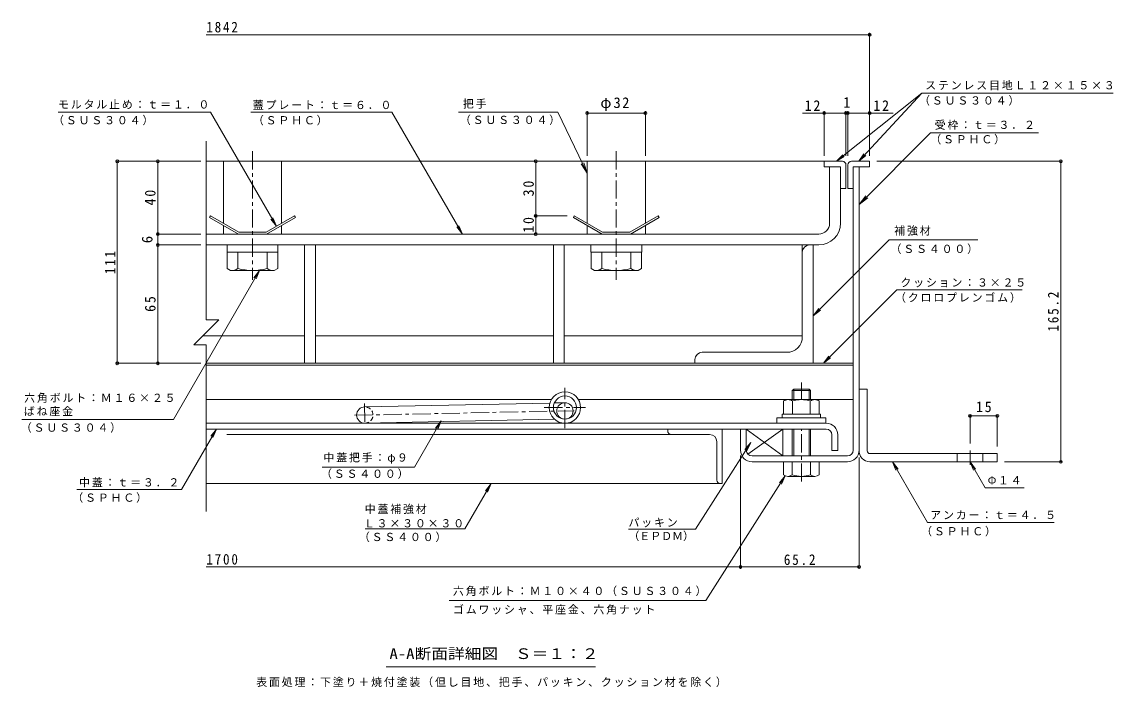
# Model space of a CAD drawing. Units: millimetres on the paper, enlarged 10 times, with parts at other scales. Extents: x -2686 to 2781, y -1962 to 1858.
# Drawn here: x -219 to 2781, y 29 to 1858 of the extents above; entities that cross this region are included whole.
import ezdxf
from ezdxf.enums import TextEntityAlignment as Align

# ---------------------------------------------------------------- set-up
doc = ezdxf.new("R2010")
doc.units = ezdxf.units.MM
doc.header["$LTSCALE"] = 10
doc.header["$PDMODE"] = 32
doc.header["$PDSIZE"] = 8
doc.linetypes.add('CHAIN1', pattern=[8, 5, -1, 1, -1])
doc.linetypes.add('DASHED1', pattern=[1.8, 1.2, -0.6])
for name, color, linetype, lineweight in [('D-1', 2, 'Continuous', 9), ('D-2', 3, 'Continuous', 9), ('D-3', 4, 'Continuous', 9), ('D-5', 7, 'Continuous', 9), ('D-6', 6, 'Continuous', 9), ('D-7', 5, 'Continuous', 5), ('D-8', 5, 'Continuous', 5), ('D-9', 134, 'Continuous', 5), ('D-A', 3, 'Continuous', 9), ('D-B', 6, 'Continuous', 9), ('D-C', 2, 'Continuous', 9), ('D-D', 4, 'Continuous', 9), ('D-E', 3, 'Continuous', 9), ('D-F', 7, 'Continuous', 9)]:
    doc.layers.add(name, color=color, linetype=linetype, lineweight=lineweight)
doc.styles.add('ＭＳ ゴシック', font='')
doc.styles.get('ＭＳ ゴシック').set_extended_font_data('MS Gothic')

msp = doc.modelspace()

# ---------------------------------------------------------------- linework, layer by layer
at = {"layer": 'D-1'}
for p, q in [((2066.48, 680.24), (2066.48, 1459.24)), ((2082.48, 1459.24), (2066.48, 1459.24)), ((2082.48, 680.24), (2082.48, 1459.24)), ((1772.48, 680.24), (1772.48, 738.24)), ((2050.48, 664.24), (1788.48, 664.24)), ((1788.48, 648.24), (1898.98, 648.24)), ((2050.48, 648.24), (1948.98, 648.24))]:
    msp.add_line(p, q, dxfattribs=at)
msp.add_lwpolyline([(1756.48, 680.24), (1756.48, 738.24), (1772.48, 738.24)], dxfattribs=at)
for centre, radius, start, end in [((1788.48, 680.24), 32, 180, 270), ((1788.48, 680.24), 16, 180, 270), ((2050.48, 680.24), 16, 270, 0), ((2050.48, 680.24), 32, 270, 0)]:
    msp.add_arc(centre, radius, start, end, dxfattribs=at)
at = {"layer": 'D-2'}
for p, q in [((2001.48, 1459.24), (2031.48, 1459.24)), ((2001.48, 1459.24), (2001.48, 1304.24)), ((2031.48, 1304.24), (2031.48, 1459.24)), ((288.32, 1274.24), (1971.48, 1274.24)), ((288.32, 1244.24), (1971.48, 1244.24))]:
    msp.add_line(p, q, dxfattribs=at)
at = {"layer": 'D-2', "linetype": 'CHAIN1'}
for p, q in [((1273.98, 740.75), (1273.98, 851.73)), ((1217.23, 797.49), (1330.72, 797.49))]:
    msp.add_line(p, q, dxfattribs=at)
at = {"layer": 'D-2'}
for radius in [43.25, 31.75]:
    msp.add_circle((1273.98, 797.49), radius, dxfattribs=at)
for radius in [30, 60]:
    msp.add_arc((1971.48, 1304.24), radius, 270, 0, dxfattribs=at)
at = {"layer": 'D-3'}
for p, q in [((1986.48, 1474.24), (288.32, 1474.24)), ((1986.48, 1474.24), (1986.48, 1459.24)), ((2036.48, 1474.24), (1986.48, 1474.24)), ((2061.48, 1474.24), (2111.48, 1474.24)), ((2111.48, 1474.24), (2111.48, 1459.24)), ((1986.48, 1459.24), (2031.48, 1459.24)), ((2031.48, 1459.24), (2031.48, 1399.24)), ((2046.48, 1464.24), (2046.48, 1399.24)), ((2051.48, 1464.24), (2051.48, 1399.24)), ((2111.48, 1459.24), (2066.48, 1459.24)), ((2066.48, 1399.24), (2066.48, 1459.24)), ((2031.48, 1399.24), (2046.48, 1399.24)), ((2066.48, 1399.24), (2051.48, 1399.24)), ((299.78, 1324.24), (297.28, 1319.91)), ((297.28, 1319.91), (376.39, 1274.24)), ((299.78, 1324.24), (377.72, 1279.24)), ((530.67, 1324.24), (452.73, 1279.24)), ((533.17, 1319.91), (454.07, 1274.24)), ((530.67, 1324.24), (533.17, 1319.91)), ((1299.78, 1324.24), (1297.28, 1319.91)), ((1297.28, 1319.91), (1376.39, 1274.24)), ((1299.78, 1324.24), (1377.72, 1279.24)), ((1530.67, 1324.24), (1452.73, 1279.24)), ((1533.17, 1319.91), (1454.07, 1274.24)), ((1530.67, 1324.24), (1533.17, 1319.91)), ((376.39, 1274.24), (454.07, 1274.24)), ((452.73, 1279.24), (377.72, 1279.24)), ((1376.39, 1274.24), (1454.07, 1274.24)), ((1452.73, 1279.24), (1377.72, 1279.24))]:
    msp.add_line(p, q, dxfattribs=at)
for centre, start, end in [((2036.48, 1464.24), 0, 90), ((2061.48, 1464.24), 90, 180)]:
    msp.add_arc(centre, 10, start, end, dxfattribs=at)
at = {"layer": 'D-5'}
for p, q in [((2255.02, 1661.64), (2020.38, 1474.24)), ((2255.02, 1661.64), (2081.51, 1474.24)), ((2255.02, 1661.64), (2780.87, 1661.64)), ((-118.87, 1608.99), (300.07, 1608.99)), ((410.92, 1608.99), (798.1, 1608.99)), ((992.4, 1274.24), (798.1, 1608.99)), ((1254.81, 1608.99), (981.56, 1608.99)), ((1254.81, 1608.99), (1335.23, 1441.9)), ((2278.87, 1552.28), (2082.48, 1355.21)), ((2278.87, 1552.28), (2575.21, 1552.28)), ((1335.23, 1441.9), (1325.86, 1470.4)), ((2020.39, 1474.24), (2037.72, 1492.26)), ((2020.39, 1474.24), (2041.79, 1487.16)), ((2081.51, 1474.24), (2095.95, 1494.64)), ((2081.51, 1474.24), (2100.74, 1490.21)), ((1335.23, 1441.9), (1318.8, 1467.01)), ((2082.48, 1355.21), (2100.7, 1379.04)), ((2082.48, 1355.21), (2106.24, 1373.51)), ((481.02, 1295.58), (465.8, 1315.41)), ((992.4, 1274.24), (977.13, 1294.04)), ((992.4, 1274.24), (982.78, 1297.32)), ((2408.97, 1258.46), (2165.42, 1258.46)), ((198.3, 765.02), (434.56, 1174.24)), ((434.56, 1174.24), (419.34, 1154.41)), ((434.56, 1174.24), (424.99, 1151.14)), ((2186.52, 1121.33), (2531.05, 1121.33)), ((1956.48, 1049.52), (1976.31, 1064.74)), ((1984.43, 919.24), (2004.26, 934.46)), ((198.3, 765.02), (-218.69, 765.02)), ((933.99, 760.89), (918.72, 741.09)), ((933.99, 760.89), (924.37, 737.81)), ((219.98, 572.41), (316.23, 738.24)), ((316.23, 738.24), (300.96, 718.44)), ((316.23, 738.24), (306.61, 715.16)), ((1633.24, 463.12), (1784.96, 701.22)), ((1784.96, 701.22), (1768.89, 682.07)), ((1784.96, 701.22), (1774.39, 678.56)), ((2174.39, 648.24), (2183.96, 625.14)), ((2174.39, 648.24), (2189.61, 628.4)), ((2174.39, 648.24), (2270.8, 481.25)), ((2387.48, 648.24), (2397.04, 625.14)), ((2387.48, 648.24), (2402.7, 628.4)), ((2387.48, 648.24), (2428.59, 577.03)), ((1661.02, 267.11), (1879.43, 609.86)), ((1879.43, 609.86), (1863.36, 590.71)), ((1879.43, 609.86), (1868.86, 587.21)), ((-67.74, 572.41), (219.98, 572.41)), ((999.27, 464.29), (1071.22, 588.24)), ((1071.22, 588.24), (1055.95, 568.44)), ((1071.22, 588.24), (1061.6, 565.16)), ((2428.59, 577.03), (2536.64, 577.03)), ((2270.8, 481.25), (2618.24, 481.25)), ((725.11, 464.29), (999.27, 464.29)), ((1448.67, 463.12), (1633.24, 463.12)), ((956.14, 267.11), (1661.02, 267.11)), ((1357.99, 84.9), (782.99, 84.9))]:
    msp.add_line(p, q, dxfattribs=at)
for points in [[(300.07, 1608.99), (481.02, 1295.58), (471.45, 1318.67)], [(2165.42, 1258.46), (1956.48, 1049.52), (1971.7, 1069.35)], [(2186.52, 1121.33), (1984.43, 919.24), (1999.65, 939.08)], [(606.59, 633.97), (860.32, 633.97), (933.99, 760.89)]]:
    msp.add_lwpolyline(points, dxfattribs=at)
at = {"layer": 'D-6'}
for p, q in [((2066.48, 1368.23), (2066.48, 1353.23)), ((288.32, 919.24), (2066.48, 919.24)), ((288.32, 914.24), (2066.48, 914.24)), ((1236.6, 819.24), (288.32, 819.24)), ((1244.85, 810.13), (1273.51, 810.73)), ((1311.36, 819.24), (1881.48, 819.24)), ((1966.48, 819.24), (2066.48, 819.24)), ((723.51, 799.23), (1232.54, 809.88)), ((724.45, 754.24), (1245.28, 765.13)), ((1273.98, 765.73), (1274.45, 765.74)), ((1772.48, 738.24), (1772.48, 680.24)), ((1776.99, 669.09), (1872.48, 738.24))]:
    msp.add_line(p, q, dxfattribs=at)
at = {"layer": 'D-6', "linetype": 'CHAIN1'}
for p, q in [((695.46, 776.14), (1299.26, 788.77)), ((723.32, 808.24), (724.57, 748.36))]:
    msp.add_line(p, q, dxfattribs=at)
at = {"layer": 'D-6'}
msp.add_lwpolyline([(1788.48, 664.24), (1872.48, 664.24), (1872.48, 738.24), (1772.48, 738.24), (1872.48, 664.24)], dxfattribs=at)
msp.add_circle((1273.98, 788.24), 22.5, dxfattribs=at)
msp.add_arc((723.98, 776.74), 22.5, 90, 270, dxfattribs=at)
at = {"layer": 'D-6', "linetype": 'DASHED1'}
msp.add_arc((723.98, 776.74), 22.5, 270, 90, dxfattribs=at)
at = {"layer": 'D-7'}
for p, q in [((1903.04, 848.24), (1898.98, 844.18)), ((1948.98, 844.18), (1898.98, 844.18)), ((1898.98, 819.24), (1898.98, 844.18)), ((1944.92, 848.24), (1903.04, 848.24)), ((1903.04, 819.24), (1903.04, 848.24)), ((1944.92, 848.24), (1948.98, 844.18)), ((1944.92, 819.24), (1944.92, 848.24)), ((1948.98, 844.18), (1948.98, 820.74)), ((1948.98, 844.18), (1948.98, 819.24)), ((1898.98, 738.24), (1898.98, 664.24)), ((1903.04, 664.24), (1903.04, 738.24)), ((1944.92, 664.24), (1944.92, 738.24)), ((1948.98, 738.24), (1948.98, 664.24)), ((1972.98, 648.24), (1874.98, 648.24)), ((1874.98, 612.71), (1874.98, 648.24)), ((1898.98, 648.24), (1898.98, 612.71)), ((1948.98, 648.24), (1948.98, 612.71)), ((1972.98, 612.71), (1972.98, 648.24)), ((1960.98, 608.24), (1886.98, 608.24))]:
    msp.add_line(p, q, dxfattribs=at)
at = {"layer": 'D-7', "linetype": 'CHAIN1'}
for p, q in [((1923.98, 819.24), (1923.98, 865.9)), ((1923.98, 593.85), (1923.98, 738.24))]:
    msp.add_line(p, q, dxfattribs=at)
at = {"layer": 'D-7', "color": 2, "lineweight": 9}
for p, q in [((1874.9, 815.44), (1881.48, 819.24)), ((1874.9, 815.44), (1874.9, 779.24)), ((1966.48, 819.24), (1881.48, 819.24)), ((1899.44, 815.44), (1899.44, 779.24)), ((1948.51, 815.44), (1948.51, 779.24))]:
    msp.add_line(p, q, dxfattribs=at)
at = {"layer": 'D-7', "color": 134}
for p, q in [((1856.48, 769.24), (1856.48, 754.24)), ((1856.48, 769.24), (1991.48, 769.24)), ((1856.48, 754.24), (1991.48, 754.24)), ((1991.48, 769.24), (1991.48, 754.24))]:
    msp.add_line(p, q, dxfattribs=at)
at = {"layer": 'D-7', "color": 6, "lineweight": 9}
for p, q in [((1871.48, 779.24), (1871.48, 769.24)), ((1871.48, 769.24), (1976.48, 769.24))]:
    msp.add_line(p, q, dxfattribs=at)
at = {"layer": 'D-7', "color": 2, "lineweight": 9}
msp.add_lwpolyline([(1966.48, 819.24), (1973.05, 815.44), (1973.05, 779.24), (1874.9, 779.24)], dxfattribs=at)
at = {"layer": 'D-7', "color": 6, "lineweight": 9}
msp.add_lwpolyline([(1871.48, 779.24), (1976.48, 779.24), (1976.48, 769.24)], dxfattribs=at)
at = {"layer": 'D-7', "color": 2, "lineweight": 9}
for centre, radius, start, end in [((1889.38, 790.36), 28.97, 94.38438, 120), ((1886.4, 795.04), 24.21, 57.42749, 88.18784), ((1923.98, 738.03), 81.2, 72.41188, 107.5881), ((1961.55, 795.04), 24.21, 91.81215, 122.57249), ((1958.57, 790.36), 28.97, 59.99998, 85.6156)]:
    msp.add_arc(centre, radius, start, end, dxfattribs=at)
at = {"layer": 'D-7'}
for centre, radius, start, end in [((1886.98, 626.57), 18.33, 229.1022, 310.89809), ((1923.98, 680.32), 72.08, 249.70546, 290.29454), ((1960.98, 626.57), 18.33, 229.10191, 310.8978)]:
    msp.add_arc(centre, radius, start, end, dxfattribs=at)
at = {"layer": 'D-8'}
for p, q in [((288.32, 1244.24), (558.14, 1244.24)), ((588.14, 1244.24), (1956.48, 1244.24)), ((1956.48, 1244.24), (1956.48, 919.24)), ((1956.48, 919.24), (288.32, 919.24))]:
    msp.add_line(p, q, dxfattribs=at)
at = {"layer": 'D-9'}
for p, q in [((1946.48, 1244.24), (1956.48, 1244.24)), ((1956.48, 919.24), (1956.48, 1244.24)), ((345.73, 1224.24), (345.73, 1179.87)), ((375.23, 1179.73), (375.23, 1224.24)), ((455.23, 1179.73), (455.23, 1224.24)), ((484.73, 1224.24), (484.73, 1179.73)), ((1345.73, 1224.24), (1345.73, 1179.87)), ((1375.23, 1179.73), (1375.23, 1224.24)), ((1455.23, 1179.73), (1455.23, 1224.24)), ((1484.73, 1224.24), (1484.73, 1179.73)), ((1926.48, 991.74), (1926.48, 1224.24)), ((355.27, 1174.36), (345.73, 1179.87)), ((475.23, 1174.24), (355.48, 1174.24)), ((475.23, 1174.24), (484.73, 1179.73)), ((1355.27, 1174.36), (1345.73, 1179.87)), ((1475.23, 1174.24), (1355.48, 1174.24)), ((1475.23, 1174.24), (1484.73, 1179.73)), ((1883.98, 949.24), (1651.48, 949.24)), ((1631.48, 929.24), (1631.48, 919.24)), ((1631.48, 919.24), (1956.48, 919.24))]:
    msp.add_line(p, q, dxfattribs=at)
for centre, radius, start, end in [((1946.48, 1224.24), 20, 90, 180), ((356.51, 1208.75), 34.53, 267.86055, 302.81094), ((415.23, 1322.84), 148.6, 254.38446, 285.61554), ((473.94, 1208.75), 34.53, 237.18906, 272.13945), ((1356.51, 1208.75), 34.53, 267.86055, 302.81094), ((1415.23, 1322.84), 148.6, 254.38446, 285.61554), ((1473.94, 1208.75), 34.53, 237.18906, 272.13945), ((1883.98, 991.74), 42.5, 270, 0), ((1651.48, 929.24), 20, 90, 180)]:
    msp.add_arc(centre, radius, start, end, dxfattribs=at)
at = {"layer": 'D-A'}
for p, q in [((1991.98, 754.24), (288.32, 754.24)), ((288.32, 738.24), (1991.98, 738.24)), ((2007.98, 722.24), (2007.98, 679.24)), ((2023.98, 722.24), (2023.98, 679.24)), ((2007.98, 679.24), (2023.98, 679.24))]:
    msp.add_line(p, q, dxfattribs=at)
for radius in [32, 16]:
    msp.add_arc((1991.98, 722.24), radius, 0, 90, dxfattribs=at)
at = {"layer": 'D-B'}
for p, q in [((1556.48, 738.24), (344.85, 738.24)), ((1566.48, 723.24), (344.85, 723.24)), ((1556.48, 738.24), (1706.48, 738.24)), ((1556.48, 733.24), (1556.48, 738.24)), ((1566.48, 723.24), (1671.48, 723.24)), ((1706.48, 738.24), (1706.48, 588.24)), ((1691.48, 598.24), (1691.48, 703.24)), ((1701.48, 588.24), (288.32, 588.24)), ((1701.48, 588.24), (1706.48, 588.24))]:
    msp.add_line(p, q, dxfattribs=at)
for centre, radius, start, end in [((1566.48, 733.24), 10, 180, 270), ((1671.48, 703.24), 20, 0, 90), ((1701.48, 598.24), 10, 180, 270)]:
    msp.add_arc(centre, radius, start, end, dxfattribs=at)
at = {"layer": 'D-C', "linetype": 'CHAIN1'}
for p, q in [((415.23, 1501.92), (415.23, 1148.61)), ((1415.23, 1501.92), (1415.23, 1148.61))]:
    msp.add_line(p, q, dxfattribs=at)
at = {"layer": 'D-C'}
for p, q in [((335.23, 1474.24), (495.23, 1474.24)), ((335.23, 1303.78), (335.23, 1474.24)), ((495.23, 1303.78), (495.23, 1474.24)), ((1335.23, 1474.24), (1495.23, 1474.24)), ((1335.23, 1303.78), (1335.23, 1474.24)), ((1495.23, 1303.78), (1495.23, 1474.24)), ((335.23, 1274.24), (335.23, 1298.01)), ((495.23, 1274.24), (495.23, 1298.01)), ((1335.23, 1274.24), (1335.23, 1298.01)), ((1495.23, 1274.24), (1495.23, 1298.01)), ((495.23, 1274.24), (335.23, 1274.24)), ((1495.23, 1274.24), (1335.23, 1274.24))]:
    msp.add_line(p, q, dxfattribs=at)
at = {"layer": 'D-C', "color": 134, "lineweight": 5}
for p, q in [((345.23, 1244.24), (485.23, 1244.24)), ((485.23, 1244.24), (485.23, 1224.24)), ((1345.23, 1244.24), (1485.23, 1244.24)), ((1485.23, 1244.24), (1485.23, 1224.24))]:
    msp.add_line(p, q, dxfattribs=at)
for points in [[(345.23, 1244.24), (345.23, 1224.24), (485.23, 1224.24)], [(1345.23, 1244.24), (1345.23, 1224.24), (1485.23, 1224.24)]]:
    msp.add_lwpolyline(points, dxfattribs=at)
at = {"layer": 'D-D'}
for p, q in [((288.32, 1244.24), (558.14, 1244.24)), ((558.14, 1244.24), (558.14, 994.24)), ((1242.31, 994.24), (1242.31, 1244.24)), ((1926.48, 1244.24), (1272.31, 1244.24)), ((1272.31, 1244.24), (1272.31, 994.24)), ((1926.48, 994.24), (1926.48, 1244.24)), ((558.14, 994.24), (278.98, 994.24)), ((1242.31, 994.24), (588.14, 994.24)), ((1272.31, 994.24), (1926.48, 994.24))]:
    msp.add_line(p, q, dxfattribs=at)
msp.add_lwpolyline([(588.14, 994.24), (588.14, 1244.24), (1242.31, 1244.24)], dxfattribs=at)
at = {"layer": 'D-E', "color": 2}
for p, q in [((558.14, 919.24), (558.14, 1244.24)), ((558.14, 1244.24), (588.14, 1244.24)), ((588.14, 1244.24), (588.14, 919.24)), ((1242.31, 919.24), (1242.31, 1244.24)), ((1242.31, 1244.24), (1272.31, 1244.24)), ((1272.31, 1244.24), (1272.31, 919.24)), ((588.14, 919.24), (558.14, 919.24)), ((1272.31, 919.24), (1242.31, 919.24))]:
    msp.add_line(p, q, dxfattribs=at)
at = {"layer": 'D-E'}
for p, q in [((2082.48, 848.24), (2082.48, 680.24)), ((2082.48, 848.24), (2104.98, 848.24)), ((2104.98, 678.24), (2104.98, 848.24)), ((2112.48, 670.74), (2462.48, 670.74)), ((2352.48, 648.24), (2352.48, 670.74)), ((2422.48, 648.24), (2422.48, 670.74)), ((2462.48, 670.74), (2462.48, 648.24)), ((2462.48, 648.24), (2112.48, 648.24))]:
    msp.add_line(p, q, dxfattribs=at)
at = {"layer": 'D-E', "linetype": 'CHAIN1'}
msp.add_line((2387.48, 639.5), (2387.48, 678.95), dxfattribs=at)
at = {"layer": 'D-E'}
for radius, start in [(30, 176.17647), (7.5, 180.00027)]:
    msp.add_arc((2112.48, 678.24), radius, start, 270, dxfattribs=at)
at = {"layer": 'D-F'}
for p, q in [((2111.48, 1822.22), (288.32, 1822.22)), ((2111.48, 1489.24), (2111.48, 1827.22)), ((1335.23, 1489.24), (1335.23, 1611.86)), ((1335.23, 1606.86), (1495.23, 1606.86)), ((1495.23, 1489.24), (1495.23, 1611.86)), ((1926.91, 1606.86), (2046.48, 1606.86)), ((1986.48, 1489.24), (1986.48, 1611.86)), ((2046.48, 1489.24), (2046.48, 1611.86)), ((2046.48, 1606.86), (2051.48, 1606.86)), ((2051.48, 1489.24), (2051.48, 1611.86)), ((2051.48, 1606.86), (2175.83, 1606.86)), ((288.32, 1530), (288.32, 1038.48)), ((273.32, 1474.24), (40.77, 1474.24)), ((43.77, 919.24), (43.77, 1474.24)), ((155.21, 1274.24), (155.21, 1474.24)), ((1193.9, 1324.24), (1193.9, 1474.24)), ((2640.1, 1474.24), (2131.48, 1474.24)), ((2637.1, 648.24), (2637.1, 1474.24)), ((1190.9, 1324.24), (1279.78, 1324.24)), ((1193.9, 1274.24), (1193.9, 1324.24)), ((273.32, 1274.24), (150.21, 1274.24)), ((155.21, 1244.24), (155.21, 1274.24)), ((273.32, 1244.24), (150.21, 1244.24)), ((155.21, 919.24), (155.21, 1244.24)), ((288.32, 969.66), (253.92, 969.66)), ((288.32, 969.66), (288.32, 511.7)), ((40.77, 919.24), (273.32, 919.24)), ((2387.48, 777.49), (2387.48, 698.95)), ((2387.48, 774.49), (2462.48, 774.49)), ((2462.48, 777.49), (2462.48, 690.74)), ((1756.47, 665.24), (1756.47, 354.34)), ((2082.48, 356.34), (2082.48, 660.24)), ((2640.1, 648.24), (2482.48, 648.24)), ((1756.47, 359.34), (288.32, 359.34)), ((1756.47, 359.34), (2082.48, 359.34))]:
    msp.add_line(p, q, dxfattribs=at)
msp.add_lwpolyline([(288.32, 1038.48), (322.73, 1038.48), (253.92, 969.66)], dxfattribs=at)
for p in [(2111.48, 1822.22), (1335.23, 1606.86), (1495.23, 1606.86), (1986.48, 1606.86), (2046.48, 1606.86), (2051.48, 1606.86), (2111.48, 1606.86), (43.77, 1474.24), (155.21, 1474.24), (1193.9, 1474.24), (2637.1, 1474.24), (1193.9, 1324.24), (155.21, 1274.24), (1193.9, 1274.24), (155.21, 1244.24), (43.77, 919.24), (155.21, 919.24), (2387.48, 774.49), (2462.48, 774.49), (2637.1, 648.24), (1756.47, 359.34), (2082.48, 359.34)]:
    msp.add_point(p, dxfattribs=at)

# ---------------------------------------------------------------- texts
at = {"layer": 'D-5', "style": 'ＭＳ ゴシック'}
msp.add_text('（ＥＰＤＭ）', height=21.99, dxfattribs=at).set_placement((1448.67, 426.55), align=Align.BOTTOM_LEFT)
at = {"layer": 'D-5', "color": 2, "style": 'ＭＳ ゴシック', "width": 1.15}
msp.add_text('A-A断面詳細図\u3000Ｓ＝１：２', height=29.33, dxfattribs=at).set_placement((791.74, 97.4), align=Align.BOTTOM_LEFT)
at = {"layer": 'D-5', "char_height": 21.99, "attachment_point": 7, "style": 'ＭＳ ゴシック'}
for s, insert in [('\\T1.17;ステンレス目地Ｌ１２×１５×３', (2264.22, 1669.81)), ('\\T1.17;（ＳＵＳ３０４）', (2247.38, 1627.37)), ('\\T1.17;モルタル止め：ｔ＝１．０', (-119.27, 1618)), ('\\T1.17;蓋プレート：ｔ＝６．０', (416.25, 1616.54)), ('\\T1.17;把手', (993.65, 1618.83)), ('\\T1.17;（ＳＵＳ３０４）', (-132.83, 1573.09)), ('\\T1.17;（ＳＰＨＣ）', (416.25, 1572.87)), ('\\T1.17;（ＳＵＳ３０４）', (985.24, 1573.93)), ('\\T1.17;受枠：ｔ＝３．２', (2290.37, 1560.84)), ('\\T1.17;（ＳＰＨＣ）', (2278.21, 1520.69)), ('\\T1.17;補強材', (2179.17, 1269.94)), ('\\T1.17;（ＳＳ４００）', (2168.97, 1219.41)), ('\\T1.17;クッション：３×２５', (2196.07, 1127.66)), ('\\T1.17;（クロロプレンゴム）', (2181.25, 1085.56)), ('\\T1.17;六角ボルト：Ｍ１６×２５', (-212.16, 810.37)), ('\\T1.17;ばね座金', (-213.21, 773.65)), ('\\T1.17;（ＳＵＳ３０４）', (-221.47, 728.09)), ('\\T1.17;中蓋把手：φ９', (610.31, 642.86)), ('\\T1.17;中蓋：ｔ＝３．２', (-61.31, 578.11)), ('\\T1.17;（ＳＳ４００）', (603.67, 601.32)), ('\\T1.17;Φ１４', (2435.89, 585.55)), ('\\T1.17;（ＳＰＨＣ）', (-79.99, 535.55)), ('\\T1.17;中蓋補強材', (723.82, 504.79)), ('\\T1.17;アンカー：ｔ＝４．５', (2278.1, 489.77)), ('\\T1.17;Ｌ３×３０×３０', (721.47, 467.6)), ('\\T1.17;パッキン', (1448.67, 467.94)), ('\\T1.17;（ＳＳ４００）', (707.63, 427.46)), ('\\T1.17;（ＳＰＨＣ）', (2253.12, 443.17)), ('\\T1.17;六角ボルト：Ｍ１０×４０（ＳＵＳ３０４）', (966.29, 279.13)), ('\\T1.17;ゴムワッシャ、平座金、六角ナット', (966.29, 228.3)), ('\\T1.17;表面処理：下塗り＋焼付塗装（但し目地、把手、パッキン、クッション材を除く）', (425.49, 28.77))]:
    msp.add_mtext(s, dxfattribs=dict(at, insert=insert))
at = {"layer": 'D-F', "color": 2, "style": 'ＭＳ ゴシック'}
msp.add_text('1', height=29.33, dxfattribs=at).set_placement((2038.98, 1612.86), align=Align.BOTTOM_LEFT)
msp.add_text('6', height=29.33, rotation=90, dxfattribs=at).set_placement((149.21, 1249.24), align=Align.BOTTOM_LEFT)
at = {"layer": 'D-F', "color": 2, "char_height": 29.33, "attachment_point": 7, "style": 'ＭＳ ゴシック'}
for s, insert in [('\\T1.28;\\W0.9;1842', (288.32, 1828.22)), ('\\T1.19;φ32', (1371.48, 1612.86)), ('\\T1.27;\\W0.95;12', (1933.01, 1612.86)), ('\\T1.27;\\W0.95;12', (2121.75, 1612.86)), ('\\T1.27;\\W0.95;15', (2403.73, 784.49)), ('\\T1.28;\\W0.9;1700', (288.32, 365.34)), ('\\T1.28;\\W0.9;65.2', (1875.72, 364.34))]:
    msp.add_mtext(s, dxfattribs=dict(at, insert=insert))
at = {"layer": 'D-F', "color": 2, "char_height": 29.33, "attachment_point": 7, "rotation": 90, "style": 'ＭＳ ゴシック'}
for s, insert in [('\\T1.27;\\W0.95;30', (1188.9, 1377.99)), ('\\T1.27;\\W0.95;40', (149.21, 1352.99)), ('\\T1.27;\\W0.95;10', (1188.9, 1277.99)), ('\\T1.27;\\W0.9;111', (38.77, 1164.24)), ('\\T1.28;\\W0.9;165.2', (2631.1, 1006.24)), ('\\T1.27;\\W0.95;65', (149.21, 1060.49))]:
    msp.add_mtext(s, dxfattribs=dict(at, insert=insert))

doc.saveas('drawing.dxf')
